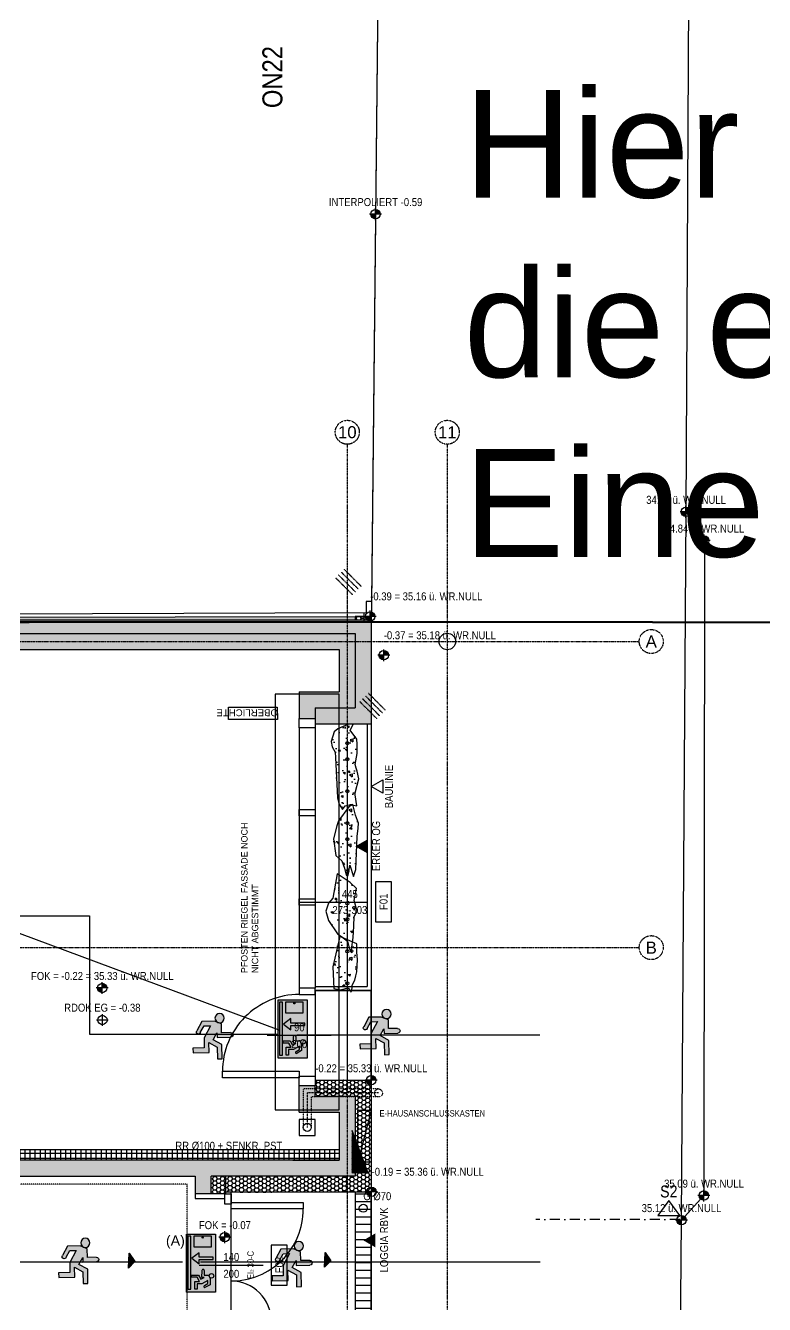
# Model space of a CAD drawing. Header units: millimetres. Extents: x -5498 to 144064, y 340 to 109563.
# Drawn here: x 57595 to 66832, y 48069 to 64046 of the extents above; entities that cross this region are included whole.
import ezdxf
from ezdxf.enums import TextEntityAlignment as Align

# ---------------------------------------------------------------- set-up
doc = ezdxf.new("R2010")
doc.units = ezdxf.units.MM
for name, pattern in [('ACAD_ISO08W100', [36, 24, -3, 6, -3]), ('DASHDOT', [1, 0.5, -0.25, 0, -0.25]), ('HIDDEN', [0.375, 0.25, -0.125]), ('HIDDEN2', [0.1875, 0.125, -0.0625]), ('STRICHPUNKT', [1, 0.5, -0.25, 0, -0.25]), ('STRICHPUNKTX2', [2, 1, -0.5, 0, -0.5])]:
    doc.linetypes.add(name, pattern=pattern)
for name, color, linetype in [('00-TXT---------M0', 8, 'Continuous'), ('00-WOL-G00-LEG-M0', 22, 'Continuous'), ('00_HLP-G00-LEG-M0', 6, 'Continuous'), ('01-ANS-G00-LEG-M0', 251, 'Continuous'), ('01-BFL-G00-LEG-M0', 251, 'Continuous'), ('01-SCH-G00-LEG-M0', 251, 'STRICHPUNKTX2'), ('01-SYM-G00-Leg-M0', 251, 'Continuous'), ('01-TXT---------M0', 251, 'Continuous'), ('02-ABB-G00-LEG-M0', 251, 'Continuous'), ('02-ANS-G00-LEG-M0', 251, 'Continuous'), ('02-AXO-G00-LEG-M0', 251, 'STRICHPUNKT'), ('02-DIM-G00-LEG-BEHÖRDE', 251, 'Continuous'), ('02-FIL-G00-LEG-GK', 251, 'Continuous'), ('02-FIL-G00-LEG-GRÜN', 251, 'Continuous'), ('02-FIL-G00-LEG-LILA', 251, 'Continuous'), ('02-FIL-G00-Leg-STB', 251, 'Continuous'), ('02-TWA-G00-LEG-M0', 251, 'Continuous'), ('02-TWB-G00-LEG-M0', 251, 'Continuous'), ('02-WDA-G00-LEG-M0', 251, 'Continuous'), ('02-ZWA-G00-LEG-M0', 251, 'Continuous'), ('03-ANS-G00-LEG-M0', 251, 'Continuous'), ('03-SYM-G00-LEG-M0', 251, 'Continuous'), ('04-STO-G00-LEG-M0', 251, 'Continuous'), ('04-SYM-G00-LEG-EP', 251, 'Continuous'), ('04-TXT---------EP', 251, 'Continuous'), ('04-TXT-G00-Leg-M0', 251, 'Continuous'), ('04-TXT-G00-LEG-POS', 8, 'Continuous'), ('05-STO-G00-LEG-M0', 251, 'Continuous'), ('05-SYM---------M0', 251, 'Continuous'), ('05-SYM-G00-LEG-M0', 251, 'Continuous'), ('05-TXT---------PP', 8, 'Continuous'), ('05-TXT--------M0', 251, 'Continuous'), ('05-TXT-G00-LEG-M0', 251, 'Continuous'), ('07-RWK-G00-LEG-M0', 150, 'HIDDEN'), ('07-SAN-G00-LEG-M0', 251, 'Continuous'), ('07-SYM-G00-LEG-M0', 251, 'STRICHPUNKT'), ('07-TXT---------M0', 251, 'Continuous'), ('09-SYM-G00-LEG-GEHSTEIG', 8, 'Continuous'), ('09-TXT-G00-LEG-M0', 251, 'Continuous'), ('09-VER-G00-LEG-GRUNDSTÜCKSGRENZE', 251, 'Continuous'), ('09-WEG_G00-LEG-M0', 251, 'Continuous')]:
    doc.layers.add(name, color=color, linetype=linetype)
doc.layers.add('E_ERDUNG', color=150, linetype='ACAD_ISO08W100', true_color=0x0f87ff)
doc.layers.add('E_Steckdose+Schalter', color=150, linetype='Continuous', true_color=0x0b6cf4)
doc.styles.add('ARIAL', font='arial.ttf', dxfattribs={"width": 0.85})
doc.styles.get("Standard").update_dxf_attribs({"font": 'arial.ttf'})
doc.linetypes.add('ZICKZACK', pattern='A,0.00254,-5.08,[131,ltypeshp.shx,S=5.08,R=0,X=-5.08,Y=0],-10.16,[131,ltypeshp.shx,S=5.08,R=180,X=5.08,Y=0],-5.08', length=20.32254)
pattern_1 = [(359.70755, (-20078.772, 18756.93), (47.764726, 27.252854), [31.75, -63.5]), (119.70755, (-20078.772, 18756.93), (-47.484027, 27.739039), [31.75, -63.5]), (59.70755, (-20078.772, 18756.93), (0.280699, 54.9918935), [-63.5, 31.75])]
pattern_2 = [(315.50173, (29237.95, 101285.12), (269.7258, 49.9991), [28.575, -314.325]), (10.50173, (29237.95, 101285.12), (-25.1442, -290.3332), [22.86, -251.46]), (265.05073, (29260.43, 101289.3), (244.5825, -240.3326), [24.285, -267.135]), (319.3175, (29245.26, 101209.27), (398.6991, 101.7579), [42.8625, -471.4875]), (268.8661, (29278.5, 101217.75), (390.049, -335.2866), [36.4275, -400.7025]), (14.3177, (29245.26, 101209.27), (390.0495, -335.286), [34.29, -377.19]), (344.50173, (29281.36, 101231.89), (211.6675, 174.4959), [28.575, -314.325]), (39.50173, (29281.36, 101231.9), (118.7647, -266.1212), [22.86, -251.46]), (294.05033, (29299, 101246.43), (330.4316, -91.626), [24.285, -267.135]), (328.00173, (29237.95, 101285.12), (16.77173, -125.8041), [0, -248.412, 0, -255.27, 0, -252.4125]), (358.00173, (29237.95, 101285.12), (114.1751, -139.96903), [0, -145.542, 0, -242.697, 0, -96.2025]), (38.00173, (29153.38, 101276.98), (201.62508, 28.05331), [0, -95.25, 0, -297.18, 0, -394.335]), (48.00173, (29115.46, 101273.32), (224.82687, -16.66104), [0, -123.825, 0, -197.358, 0, -280.035])]

# ---------------------------------------------------------------- blocks, each defined once
blk = doc.blocks.new('654564564566')
at = {"layer": 'E_Steckdose+Schalter'}
blk.add_lwpolyline([(-62.77, 3878), (-62.76, 3871.9), (-64.27, 3871.9), (-64.28, 3877.99), (-62.77, 3878)], dxfattribs=at)
blk.add_text('OBERLICHTE', height=0.86, rotation=270.0618, dxfattribs=at).set_placement((-64.02, 3878.07))
blk = doc.blocks.new('03-rar')
blk.add_circle((0, 0), 0.05)
at = {"layer": '01-TXT---------M0', "color": 8, "style": 'ARIAL', "width": 0.85}
blk.add_attdef('RR', text='', height=0.1, dxfattribs=at).set_placement((0, 0.1), align=Align.CENTER)
blk = doc.blocks.new('05-TXT')
at = {"layer": '05-TXT--------M0'}
blk.add_line((-0.4, 0), (0.4, 0), dxfattribs=at)
at = {"layer": '05-TXT--------M0', "color": 8, "style": 'ARIAL', "width": 0.85}
blk.add_attdef('BREITE', text='', height=0.1, dxfattribs=at).set_placement((0, 0.05), align=Align.CENTER)
blk.add_attdef('HÖHE', text='', height=0.1, rotation=360, dxfattribs=at).set_placement((0, -0.06), align=Align.TOP_CENTER)
blk = doc.blocks.new('04-TXT')
blk.add_line((0, 0), (0.853, 0))
at = {"layer": '04-TXT---------EP', "color": 8, "style": 'ARIAL', "width": 0.85}
blk.add_attdef('WIDTH', text='', height=0.1, dxfattribs=at).set_placement((0.632, 0.05), align=Align.CENTER)
blk.add_attdef('HEIGHT', text='', height=0.1, dxfattribs=at).set_placement((0.632, -0.05), align=Align.TOP_CENTER)
blk = doc.blocks.new('schnittführung')
at = {"color": 4, "linetype": 'DASHDOT', "ltscale": 0.25}
blk.add_line((0.237, -0.138), (0.237, 1.662), dxfattribs=at)
blk.add_line((0.237, -0.138), (0.237, 1.662), dxfattribs=at)
blk.add_line((0.237, -0.138), (0.237, 1.662), dxfattribs=at)
at = {"color": 4}
blk.add_lwpolyline([(0.187, 0.138), (0.187, -0.138), (0, 0)], close=True, dxfattribs=at)
at = {"layer": '07-TXT---------M0', "color": 9, "style": 'ARIAL', "text_generation_flag": 6, "width": 0.85}
blk.add_attdef('SCHNITT', text='', height=0.15, rotation=270, dxfattribs=at).set_placement((-0.037, 0), align=Align.CENTER)
blk = doc.blocks.new('01-HK3')
blk.add_lwpolyline([(0, 0), (0.0423, 0.0732), (-0.0423, 0.0732)], close=True)
at = {"color": 0, "style": 'ARIAL', "width": 0.85}
blk.add_attdef('HEIGHT', text='', height=0.05, dxfattribs=at).set_placement((0, 0.35), align=Align.TOP_CENTER)
blk = doc.blocks.new('01-HK1')
for p, q in [((-0.001, -0.074), (-0.001, 0.074)), ((0.074, 0), (-0.075, 0))]:
    blk.add_line(p, q)
blk.add_circle((-0.001, 0), 0.0586)
for points in [[(-0.001, 0.059), (0.041, 0.041), (-0.001, 0)], [(-0.001, 0), (0.058, 0), (0.041, 0.041)], [(-0.059, 0), (-0.042, -0.041), (-0.001, 0)], [(-0.042, -0.041), (-0.001, -0.059), (-0.001, 0)]]:
    blk.add_solid(points)
at = {"layer": '01-TXT---------M0', "color": 8, "style": 'ARIAL', "width": 0.85}
blk.add_attdef('HEIGHT', text='', height=0.1, dxfattribs=at).set_placement((0, 0.2), align=Align.TOP_CENTER)
blk = doc.blocks.new('01-hk4')
blk.add_lwpolyline([(0, 0, 0, 0.270625, 0), (0, 0.234375, 0.270625, 0.270625, 0)], format="xyseb")
at = {"layer": '00-TXT---------M0', "color": 8, "style": 'ARIAL', "width": 0.85}
blk.add_attdef('HEIGHT', text='', height=0.1, dxfattribs=at).set_placement((0, 0.35), align=Align.CENTER)
blk = doc.blocks.new('türachse&qualität')
at = {"layer": '05-SYM---------M0'}
blk.add_line((-0.4, 0), (-0.4, 0), dxfattribs=at)
at = {"layer": '05-TXT---------PP'}
blk.add_lwpolyline([(-0.5, -0.25), (-0.5, 0.25), (-0.7, 0.25), (-0.7, -0.25)], close=True, dxfattribs=at)
at = {"layer": '05-TXT---------PP', "color": 8, "style": 'ARIAL', "text_generation_flag": 6, "width": 0.85}
blk.add_attdef('POS.NR.', text='', height=0.1, rotation=270, dxfattribs=at).set_placement((-0.653, -0.011), align=Align.TOP_CENTER)
blk = doc.blocks.new('01-HK2')
for p, q in [((0.098, 0), (-0.098, 0)), ((0, -0.098), (0, 0.098))]:
    blk.add_line(p, q)
blk.add_circle((0, 0), 0.0773)
at = {"layer": '01-TXT---------M0', "color": 8, "style": 'ARIAL', "width": 0.85}
blk.add_attdef('HEIGHT', text='', height=0.1, rotation=360, dxfattribs=at).set_placement((0, 0.132), align=Align.BOTTOM_CENTER)
blk = doc.blocks.new('9809550')
at = {"color": 18, "lineweight": 30, "true_color": 0x000000}
for points in [[(423921.7, 99168.8), (423956.8, 99168.8), (423956.8, 99202.9), (423984.5, 99214.5), (424033.7, 99214.5), (424053.8, 99178.3)], [(424040.2, 99170.9), (424025.2, 99196.7), (423999.7, 99196.8), (424026.2, 99150.3), (424026.2, 99110.9), (424070.2, 99110.9), (424070.2, 99092.3), (424007.5, 99092.3), (424007.5, 99131.7), (423975, 99113.1), (423975, 99067), (423956.5, 99067), (423956.5, 99122.4), (423990.5, 99141.9), (423975.1, 99168.8), (423975.1, 99150.2), (423921.7, 99150.3)]]:
    blk.add_lwpolyline(points, dxfattribs=at)
blk.add_circle((423963.6, 99225.9), 18.1, dxfattribs=at)
for centre, radius, start, end in [((424047.8, 99173.1), 7.96, 195.7299, 41.4005), ((423921.7, 99159.5), 9.27, 89.9849, 270.0151)]:
    blk.add_arc(centre, radius, start, end, dxfattribs=at)
blk = doc.blocks.new('750298750')
h = blk.add_hatch(color=3)
h.paths.add_polyline_path([(426943.6, 99576.9), (426968.1, 99576.8), (426982.5, 99552, 1.25347), (426995.6, 99559.2), (426976.3, 99594), (426929, 99594), (426902.3, 99582.8), (426902.3, 99550), (426868.6, 99550, 1), (426868.6, 99532.2), (426919.9, 99532.1), (426919.9, 99550), (426934.8, 99524.1), (426902.1, 99505.4), (426902.1, 99452.1), (426919.8, 99452.1), (426919.8, 99496.4), (426951.1, 99514.3), (426951.1, 99476.4), (427011.4, 99476.4), (427011.4, 99494.3), (426969.1, 99494.3), (426969.1, 99532.2)])
h.paths.add_polyline_path([(426891.5, 99604.9, 1), (426926.3, 99604.9, 1)])
at = {"xscale": 0.9619413167778113, "yscale": 0.9619413167778113, "zscale": 0.9619413167778113}
blk.add_blockref('9809550', (19080.8, 4155.4), dxfattribs=at)
blk = doc.blocks.new('RIVO-SIBEL-ARR-down')
h = blk.add_hatch(color=100)
h.paths.add_polyline_path([(3686.69, 1956.46), (3686.69, 1947.63), (3704.36, 1947.63), (3704.36, 1956.46)])
h.paths.add_polyline_path([(3693.72, 1955.75), (3694.43, 1955.76), (3694.43, 1951.52), (3695.72, 1951.52), (3694.04, 1949.27), (3692.34, 1951.53), (3693.72, 1951.53)], flags=16)
h.paths.add_polyline_path([(3690.59, 1955.25), (3690.59, 1949.9), (3687.35, 1949.9), (3687.35, 1955.25)], flags=16)
h.paths.add_polyline_path([(3687.91, 1952.58, -1), (3687.53, 1952.58, -1)], flags=0)
h.paths.add_polyline_path([(3697.79, 1953.06), (3699.13, 1953.06), (3699.13, 1954.36), (3699.65, 1954.59, -0.535619), (3698.7, 1955.23, -1), (3700.07, 1955.23, -0.302406), (3699.65, 1954.59), (3700.18, 1954.8), (3702.06, 1954.8), (3702.82, 1953.42, -1.25347), (3702.3, 1953.14), (3701.73, 1954.12), (3700.76, 1954.12), (3701.77, 1952.35), (3701.77, 1950.85), (3703.45, 1950.85), (3703.45, 1950.14), (3701.06, 1950.14), (3701.06, 1951.64), (3699.82, 1950.93), (3699.82, 1949.18), (3699.12, 1949.18), (3699.12, 1951.29), (3700.41, 1952.03), (3699.82, 1953.05), (3699.82, 1952.35), (3697.79, 1952.35, -1)], flags=16)
h.paths.add_polyline_path([(3703.45, 1948.98), (3703.45, 1948.07), (3687.35, 1948.07), (3687.35, 1948.98)], flags=16)
blk.add_hatch(color=256).paths.add_polyline_path([(3693.72, 1951.53), (3692.34, 1951.53), (3694.04, 1949.27), (3695.72, 1951.52), (3694.43, 1951.52), (3694.43, 1955.76), (3693.72, 1955.75)])
h = blk.add_hatch(color=256)
h.paths.add_polyline_path([(3700.76, 1954.12), (3701.73, 1954.12), (3702.3, 1953.14, 1.25347), (3702.82, 1953.42), (3702.06, 1954.8), (3700.18, 1954.8), (3699.13, 1954.36), (3699.13, 1953.06), (3697.79, 1953.06, 1), (3697.79, 1952.35), (3699.82, 1952.35), (3699.82, 1953.05), (3700.41, 1952.03), (3699.12, 1951.29), (3699.12, 1949.18), (3699.82, 1949.18), (3699.82, 1950.93), (3701.06, 1951.64), (3701.06, 1950.14), (3703.45, 1950.14), (3703.45, 1950.85), (3701.77, 1950.85), (3701.77, 1952.35)])
h.paths.add_polyline_path([(3698.7, 1955.23, 1), (3700.07, 1955.23, 1)])
h = blk.add_hatch(color=7)
h.paths.add_polyline_path([(3690.59, 1955.25), (3687.35, 1955.25), (3687.35, 1949.9), (3690.59, 1949.9)])
h.paths.add_polyline_path([(3687.91, 1952.58, -1), (3687.53, 1952.58, -1)], flags=16)
h.paths.add_polyline_path([(3703.45, 1948.07), (3703.45, 1948.98), (3687.35, 1948.98), (3687.35, 1948.07)])
blk.add_lwpolyline([(3686.69, 1956.46), (3704.36, 1956.46), (3704.36, 1947.63), (3686.69, 1947.63)], close=True)
at = {"color": 18, "lineweight": 30, "true_color": 0x000000}
blk.add_lwpolyline([(3693.72, 1955.75), (3693.72, 1951.53), (3692.34, 1951.53), (3694.04, 1949.27), (3695.72, 1951.52), (3694.43, 1951.52), (3694.43, 1955.76), (3693.72, 1955.75)], dxfattribs=at)
for points in [[(3690.59, 1955.25), (3687.35, 1955.25), (3687.35, 1949.9), (3690.59, 1949.9)], [(3703.45, 1948.98), (3687.35, 1948.98), (3687.35, 1948.07), (3703.45, 1948.07)]]:
    blk.add_lwpolyline(points, close=True, dxfattribs=at)
blk.add_circle((3687.72, 1952.58), 0.19, dxfattribs=at)
at = {"xscale": 0.0381026673526157, "yscale": 0.0381026673526157, "zscale": 0.0381026673526157}
blk.add_blockref('9809550', (-12454.76, -1825.54), dxfattribs=at)
blk = doc.blocks.new('4444444')
at = {"lineweight": 30}
h = blk.add_hatch(color=100, dxfattribs=at)
h.dxf.hatch_style = 1
h.paths.add_polyline_path([(431811, 98429), (431736, 98430), (431807, 98326)])
h.paths.add_polyline_path([(431814, 98512), (431736, 98430), (431811, 98429)])
at = {"color": 102, "lineweight": 30, "true_color": 0x21de37}
blk.add_lwpolyline([(431736, 98430), (431807, 98326), (431736, 98430), (431814, 98512), (431807, 98326)], dxfattribs=at)

msp = doc.modelspace()

# ---------------------------------------------------------------- hatches: boundary and pattern name
h = msp.add_hatch()
h.set_pattern_fill('ANSI31', color=5, scale=2.37545, angle=-270.1313, style=0)
h.set_pattern_definition([(134.8687, (61506.2206, 50574.132), (-5.34524, -5.320806), [])])
h.paths.add_polyline_path([(61878, 49709), (61675, 49709), (61676, 50243)])
at = {"layer": '01-ANS-G00-LEG-M0'}
h = msp.add_hatch(dxfattribs=at)
h.set_pattern_fill('ANSI31', color=256, scale=30, angle=422.0465, style=0)
h.set_pattern_definition([(360, (91754.27, -3508.61), (6e-09, 95.25), [])])
h.paths.add_polyline_path([(61917, 49471), (61717, 49471), (61717, 33711), (61917, 33711)])
at = {"layer": '02-FIL-G00-LEG-GK', "ltscale": 0.2}
h = msp.add_hatch(dxfattribs=at)
h.set_pattern_fill('NET', color=256, scale=20, angle=197.0465, style=0)
h.set_pattern_definition([(90, (-23245.73, -3508.606), (-63.5, 4e-09), []), (180, (-23245.73, -3508.606), (-4e-09, -63.5), [])])
h.paths.add_polyline_path([(49817, 51586), (49817, 51456), (57317, 51456), (57317, 49871), (61517, 49871), (61517, 50001), (57447, 50001), (57447, 51586)])
at = {"layer": '02-FIL-G00-LEG-GRÜN'}
h = msp.add_hatch(dxfattribs=at)
h.set_pattern_fill('AR-CONC', color=256, scale=1.5, angle=101.8373, style=0)
h.set_pattern_definition(pattern_2)
h.paths.add_polyline_path([(61632, 55317), (61497, 55258), (61455, 55221), (61416, 55101), (61426, 55037), (61464, 54968), (61470, 54901), (61494, 54398), (61516, 54319), (61558, 54254), (61590, 54297), (61658, 54314), (61735, 54299), (61716, 54436), (61716, 54460), (61762, 54636), (61740, 54731), (61728, 54768), (61714, 54813), (61740, 54953), (61742, 55067), (61736, 55130), (61654, 55245), (61690, 55313)])
h = msp.add_hatch(dxfattribs=at)
h.set_pattern_fill('AR-CONC', color=256, scale=1.5, angle=101.8373, style=0)
h.set_pattern_definition(pattern_2)
h.paths.add_polyline_path([(61637, 54287), (61506, 54112), (61487, 54046), (61446, 53887), (61473, 53677), (61550, 53610), (61581, 53518), (61603, 53431), (61628, 53427), (61648, 53556), (61693, 53415), (61724, 53503), (61740, 53915), (61752, 54019), (61756, 54083), (61718, 54182), (61688, 54315)])
h = msp.add_hatch(dxfattribs=at)
h.set_pattern_fill('AR-CONC', color=256, scale=1.5, angle=101.8373, style=0)
h.set_pattern_definition(pattern_2)
h.paths.add_polyline_path([(61733, 53266), (61652, 53340), (61492, 53450), (61436, 53145), (61382, 53080), (61349, 52981), (61382, 52864), (61493, 52698), (61546, 52667), (61619, 52607), (61643, 52507), (61668, 52503), (61692, 52654), (61700, 52796), (61702, 52916), (61739, 52980), (61701, 53114)])
h = msp.add_hatch(dxfattribs=at)
h.set_pattern_fill('AR-CONC', color=256, scale=1.5, angle=101.8373, style=0)
h.set_pattern_definition([(315.50173, (29285.42, 101615.43), (269.7258, 49.9991), [28.575, -314.325]), (10.50173, (29285.42, 101615.43), (-25.1442, -290.3332), [22.86, -251.46]), (265.05073, (29307.9, 101619.6), (244.5825, -240.3326), [24.285, -267.135]), (319.3175, (29292.73, 101539.58), (398.6991, 101.7579), [42.8625, -471.4875]), (268.8661, (29325.95, 101548.06), (390.049, -335.2866), [36.4275, -400.7025]), (14.3177, (29292.73, 101539.58), (390.0495, -335.286), [34.29, -377.19]), (344.50173, (29328.83, 101562.2), (211.6675, 174.4959), [28.575, -314.325]), (39.50173, (29328.83, 101562.2), (118.7647, -266.1212), [22.86, -251.46]), (294.05033, (29346.47, 101576.73), (330.4316, -91.626), [24.285, -267.135]), (328.00173, (29285.42, 101615.43), (16.77173, -125.8041), [0, -248.412, 0, -255.27, 0, -252.4125]), (358.00173, (29285.42, 101615.43), (114.1751, -139.96903), [0, -145.542, 0, -242.697, 0, -96.2025]), (38.00173, (29200.85, 101607.28), (201.62508, 28.05331), [0, -95.25, 0, -297.18, 0, -394.335]), (48.00173, (29162.93, 101603.63), (224.82687, -16.66104), [0, -123.825, 0, -197.358, 0, -280.035])])
h.paths.add_polyline_path([(61736, 52575), (61522, 52666), (61435, 52288), (61447, 52017), (61534, 51999), (61630, 52026), (61666, 51971), (61679, 52026), (61677, 52057), (61713, 52120), (61725, 52175), (61735, 52222), (61745, 52378), (61736, 52469)])
at = {"layer": '02-FIL-G00-LEG-LILA'}
h = msp.add_hatch(dxfattribs=at)
h.set_pattern_fill('HONEY', color=256, scale=10, angle=107.0465, style=0)
h.set_pattern_definition(pattern_1)
h.paths.add_polyline_path([(49617, 56621), (49617, 56642), (61717, 56665), (61717, 56621)])
h = msp.add_hatch(dxfattribs=at)
h.set_pattern_fill('HONEY', color=256, scale=10, angle=107.0465, style=0)
h.set_pattern_definition([(360, (91754.27, -3508.606), (47.625, 27.4963), [31.75, -63.5]), (120, (91754.27, -3508.606), (-47.624994, 27.49631), [31.75, -63.5]), (60, (91754.27, -3508.606), (6e-06, 54.99261), [-63.5, 31.75])])
h.paths.add_polyline_path([(61917, 56621), (61717, 56621), (54650, 56621), (54650, 56451), (61717, 56451), (61717, 55521), (61717, 55521), (61717, 55321), (61917, 55321)])
h.paths.add_polyline_path([(61717, 55521), (61217, 55521), (61217, 55381), (61217, 55381), (61217, 55321), (61717, 55321)], flags=16)
h = msp.add_hatch(dxfattribs=at)
h.set_pattern_fill('HONEY', color=256, scale=10, angle=107.0465, style=0)
h.set_pattern_definition(pattern_1)
h.paths.add_polyline_path([(61917, 56621), (61917, 56665), (61717, 56665), (61717, 56621)])
h = msp.add_hatch(dxfattribs=at)
h.set_pattern_fill('HONEY', color=256, scale=10, angle=107.0465, style=0)
h.set_pattern_definition(pattern_1)
h.paths.add_polyline_path([(61917, 50871), (61217, 50871), (61217, 50811), (61217, 50811), (61217, 50671), (61717, 50671), (61717, 49671), (60097, 49671), (60097, 49471), (61917, 49471)])
h = msp.add_hatch(dxfattribs=at)
h.set_pattern_fill('HONEY', color=256, scale=10, angle=107.0465, style=0)
h.set_pattern_definition(pattern_1)
h.paths.add_polyline_path([(59917, 49671), (59917, 49451), (60087, 49451), (60097, 49451), (60097, 49671)])
at = {"layer": '02-FIL-G00-Leg-STB'}
h = msp.add_hatch(dxfattribs=at)
h.set_pattern_fill('ANSI33', color=256, scale=20, angle=107.0465, style=0)
h.set_pattern_definition([(44.70755, (-20078.77, 18761.93), (-89.34302, 90.25976), []), (44.70755, (-19988.97, 18761.47), (-89.34302, 90.25976), [63.5, -31.75])])
h.paths.add_polyline_path([(61717, 56456), (49617, 56456), (49617, 55516), (49817, 55516), (49817, 56256), (56957, 56256), (56957, 53756), (57157, 53756), (57157, 56256), (61517, 56256), (61517, 55726), (61017, 55726), (61017, 55386), (61217, 55386), (61217, 55526), (61717, 55526)])
h = msp.add_hatch(dxfattribs=at)
h.set_pattern_fill('ANSI33', color=256, scale=20, angle=107.0465, style=0)
h.set_pattern_definition([(44.70755, (-20078.77, 18756.93), (-89.34302, 90.25976), []), (44.70755, (-19988.97, 18756.47), (-89.34302, 90.25976), [63.5, -31.75])])
h.paths.add_polyline_path([(57317, 51456), (49817, 51456), (49817, 51936), (49617, 51936), (49617, 46961), (49257, 46961), (49257, 46761), (49817, 46761), (49817, 47031), (54617, 47031), (54617, 47516), (56817, 47516), (56817, 47031), (59717, 47031), (59717, 46831), (59917, 46831), (59917, 47671), (59717, 47671), (59717, 47231), (57017, 47231), (57017, 47716), (54417, 47716), (54417, 47231), (49817, 47231), (49817, 51256), (57117, 51256), (57117, 49671), (59717, 49671), (59717, 49451), (59917, 49451), (59917, 49671), (61717, 49671), (61717, 50671), (61217, 50671), (61217, 50811), (61017, 50811), (61017, 50471), (61517, 50471), (61517, 49871), (57317, 49871)])

# ---------------------------------------------------------------- linework, layer by layer
at = {"color": 5}
msp.add_line((61878, 49709), (61676, 50243), dxfattribs=at)
at = {"color": 1, "lineweight": 90}
msp.add_lwpolyline([(7284, 56602), (123574, 56584)], dxfattribs=at)
at = {"color": 4, "lineweight": 30}
msp.add_lwpolyline([(52194, 54687), (60763, 51500)], dxfattribs=at)
at = {"color": 102, "lineweight": 30, "true_color": 0x21de37}
for points in [[(54688, 52924), (58393, 52924), (58393, 51446), (60740, 51446)], [(60990, 51436), (62571, 51435)], [(62571, 51435), (64022, 51435)], [(52362, 48601), (59555, 48600)], [(59784, 48601), (61398, 48600)], [(61398, 48600), (64028, 48600)]]:
    msp.add_lwpolyline(points, dxfattribs=at)
at = {"color": 1}
msp.add_circle((62867, 56351), 103, dxfattribs=at)
at = {"layer": '00-WOL-G00-LEG-M0', "linetype": 'ZICKZACK', "ltscale": 0.005}
msp.add_lwpolyline([(61517, 55691), (60717, 55691), (60717, 50501), (61517, 50501)], close=True, dxfattribs=at)
at = {"layer": '00_HLP-G00-LEG-M0'}
for points in [[(61632, 55317), (61497, 55258), (61455, 55221), (61416, 55101), (61426, 55037), (61464, 54968), (61470, 54901), (61494, 54398), (61516, 54319), (61558, 54254), (61590, 54297), (61658, 54314), (61735, 54299), (61716, 54436), (61716, 54460), (61762, 54636), (61740, 54731), (61728, 54768), (61714, 54813), (61740, 54953), (61742, 55067), (61736, 55130), (61654, 55245), (61690, 55313)], [(61637, 54287), (61506, 54112), (61487, 54046), (61446, 53887), (61473, 53677), (61550, 53610), (61581, 53518), (61603, 53431), (61628, 53427), (61648, 53556), (61693, 53415), (61724, 53503), (61740, 53915), (61752, 54019), (61756, 54083), (61718, 54182), (61688, 54315)], [(61733, 53266), (61652, 53340), (61492, 53450), (61436, 53145), (61382, 53080), (61349, 52981), (61382, 52864), (61493, 52698), (61546, 52667), (61619, 52607), (61643, 52507), (61668, 52503), (61692, 52654), (61700, 52796), (61702, 52916), (61739, 52980), (61701, 53114)], [(61736, 52575), (61522, 52666), (61435, 52288), (61447, 52017), (61534, 51999), (61630, 52026), (61666, 51971), (61679, 52026), (61677, 52057), (61713, 52120), (61725, 52175), (61735, 52222), (61745, 52378), (61736, 52469)]]:
    msp.add_lwpolyline(points, close=True, dxfattribs=at)
msp.add_lwpolyline([(61617, 55081), (61617, 50789)], dxfattribs=at)
at = {"layer": '01-ANS-G00-LEG-M0'}
for points in [[(61217, 51991), (61217, 50871), (61917, 50871), (61917, 51991), (61217, 51991)], [(61917, 49471), (61717, 49471), (61717, 33711), (61917, 33711)]]:
    msp.add_lwpolyline(points, close=True, dxfattribs=at)
msp.add_lwpolyline([(60167, 47801), (60167, 49321)], dxfattribs=at)
at = {"layer": '01-BFL-G00-LEG-M0', "linetype": 'HIDDEN2', "ltscale": 3}
msp.add_lwpolyline([(62217, 89992), (62107, 74842), (61920, 56852), (61920, 56665)], dxfattribs=at)
at = {"layer": '02-ABB-G00-LEG-M0'}
for points in [[(65852, 57971), (66081, 57612), (66076, 49428), (65795, 49122)], [(49259, 56641), (49258, 56572), (61830, 56596), (61830, 56708)]]:
    msp.add_lwpolyline(points, dxfattribs=at)
at = {"layer": '02-ANS-G00-LEG-M0'}
for points in [[(61867, 55321), (61867, 52041)], [(61917, 55321), (61917, 51991)], [(61217, 52041), (61867, 52041)], [(61217, 51991), (61917, 51991)]]:
    msp.add_lwpolyline(points, dxfattribs=at)
at = {"layer": '02-AXO-G00-LEG-M0'}
for points in [[(61617, 58815), (61617, 23888)], [(62867, 58815), (62867, 23888)], [(61755, 57004), (61543, 57216)], [(61755, 57004), (61543, 57216)], [(61791, 57040), (61578, 57252)], [(61791, 57040), (61578, 57252)], [(61684, 56934), (61472, 57146)], [(61684, 56934), (61472, 57146)], [(61684, 56934), (61472, 57146)], [(61684, 56934), (61472, 57146)], [(61720, 56969), (61508, 57181)], [(61720, 56969), (61508, 57181)], [(61720, 56969), (61508, 57181)], [(61720, 56969), (61508, 57181)], [(31578, 56351), (65267, 56351)], [(62023, 55421), (61811, 55634)], [(62023, 55421), (61811, 55634)], [(62023, 55421), (61811, 55634)], [(62023, 55421), (61811, 55634)], [(62058, 55457), (61846, 55669)], [(62058, 55457), (61846, 55669)], [(62094, 55492), (61882, 55704)], [(62094, 55492), (61882, 55704)], [(61988, 55386), (61775, 55598)], [(61988, 55386), (61775, 55598)], [(31654, 52526), (65267, 52526)]]:
    msp.add_lwpolyline(points, dxfattribs=at)
for centre in [(61617, 58965), (62867, 58965), (65417, 56351), (65417, 52526)]:
    msp.add_circle(centre, 150, dxfattribs=at)
at = {"layer": '02-TWA-G00-LEG-M0'}
for p, q in [((61717, 56451), (61717, 55521)), ((61517, 56251), (61517, 55721)), ((61017, 55721), (61017, 55391)), ((61017, 55721), (61517, 55721)), ((61217, 55521), (61717, 55521)), ((61217, 55521), (61217, 55391)), ((61017, 50471), (61017, 50801)), ((61217, 50801), (61017, 50801)), ((61217, 50671), (61217, 50801)), ((61217, 50671), (61717, 50671)), ((61717, 50671), (61717, 49671)), ((61017, 50471), (61517, 50471)), ((61517, 50471), (61517, 49871)), ((61517, 49871), (57317, 49871)), ((59717, 49671), (59717, 49451))]:
    msp.add_line(p, q, dxfattribs=at)
for points in [[(49617, 56451), (61717, 56451)], [(57157, 56251), (61517, 56251)], [(60937, 49871), (61517, 49871)], [(57117, 49671), (59717, 49671)], [(61717, 49671), (59917, 49671)], [(59917, 49451), (59917, 49671)], [(59917, 49451), (59717, 49451)]]:
    msp.add_lwpolyline(points, dxfattribs=at)
at = {"layer": '02-TWB-G00-LEG-M0'}
msp.add_lwpolyline([(62107, 74842), (61920, 56852), (61852, 56851), (61853, 56708), (44740, 56645), (44760, 59459), (44776, 61622), (44780, 64929), (44787, 68781), (44764, 74639), (49159, 74721), (49154, 75021), (62107, 74842)], dxfattribs=at)
at = {"layer": '02-WDA-G00-LEG-M0'}
msp.add_line((60097, 49451), (60097, 49671), dxfattribs=at)
for points in [[(49417, 56621), (61917, 56621)], [(61917, 56621), (61917, 55321)], [(61217, 55321), (61917, 55321)], [(61917, 50871), (61917, 49471), (60097, 49471)], [(61217, 50871), (61917, 50871)]]:
    msp.add_lwpolyline(points, dxfattribs=at)
msp.add_lwpolyline([(61917, 56621), (61917, 56665), (61717, 56665), (61717, 56621)], close=True, dxfattribs=at)
at = {"layer": '02-ZWA-G00-LEG-M0'}
msp.add_line((60167, 49321), (60167, 49471), dxfattribs=at)
msp.add_lwpolyline([(61517, 50001), (57447, 50001), (57447, 51586), (49817, 51586)], dxfattribs=at)
at = {"layer": '03-ANS-G00-LEG-M0'}
msp.add_lwpolyline([(61217, 50381), (61017, 50381), (61017, 50181), (61217, 50181), (61217, 50381)], dxfattribs=at)
at = {"layer": '03-SYM-G00-LEG-M0', "linetype": 'HIDDEN2', "ltscale": 0.5}
msp.add_lwpolyline([(59617, 47331), (59617, 49571), (57017, 49571), (57017, 51156), (49917, 51156), (49917, 47331), (54317, 47331), (54317, 47331), (57117, 47331), (57117, 47331)], close=True, dxfattribs=at)
for points in [[(62007, 50761), (61067, 50761), (61067, 50281)], [(62007, 50661), (61167, 50661), (61167, 50281)]]:
    msp.add_lwpolyline(points, dxfattribs=at)
msp.add_circle((62007, 50711), 50, dxfattribs=at)
at = {"layer": '04-STO-G00-LEG-M0'}
for points in [[(61217, 55271), (61017, 55271), (61017, 55391), (61217, 55391), (61217, 55271)], [(61217, 54171), (61017, 54171), (61017, 54251), (61217, 54251), (61217, 54171)], [(61217, 53056), (61017, 53056), (61017, 53136), (61217, 53136), (61217, 53056)], [(61217, 52021), (61017, 52021), (61017, 51941), (61217, 51941), (61217, 52021)], [(61217, 50801), (61017, 50801), (61017, 50921), (61217, 50921), (61217, 50801)]]:
    msp.add_lwpolyline(points, dxfattribs=at)
at = {"layer": '04-SYM-G00-LEG-EP'}
for points in [[(61017, 55271), (61017, 52021)], [(61217, 55271), (61217, 52021)]]:
    msp.add_lwpolyline(points, dxfattribs=at)
at = {"layer": '05-STO-G00-LEG-M0'}
for points in [[(61017, 50901), (60057, 50901), (60057, 50981), (61017, 50981)], [(60087, 49391), (60087, 49451), (59717, 49451), (59717, 49391), (60087, 49391)], [(60167, 49451), (60167, 49321), (60087, 49321), (60087, 49451)], [(60167, 49341), (61067, 49341), (61067, 49261), (60167, 49261)]]:
    msp.add_lwpolyline(points, close=True, dxfattribs=at)
at = {"layer": '05-SYM-G00-LEG-M0'}
for centre, radius, start, end in [((61017, 50981), 960, 89.9971, 180), ((60167, 49261), 900, 269.9971, 0), ((60167, 47861), 500, 360, 90.0029)]:
    msp.add_arc(centre, radius, start, end, dxfattribs=at)
at = {"layer": '07-RWK-G00-LEG-M0'}
msp.add_lwpolyline([(62007, 50711), (61117, 50711), (61117, 50281)], dxfattribs=at)
at = {"layer": '07-SAN-G00-LEG-M0'}
msp.add_lwpolyline([(61917, 49846), (61747, 49846), (61747, 50496), (61917, 50496), (61917, 49846)], close=True, dxfattribs=at)
msp.add_lwpolyline([(61917, 50496), (61747, 49846)], dxfattribs=at)
at = {"layer": '09-SYM-G00-LEG-GEHSTEIG'}
msp.add_lwpolyline([(64354, 21068), (64343, 26209, 0.186744), (65269, 26645, 0.224279), (65650, 27794), (65698, 36987), (65737, 42228), (65737, 42228), (65737, 42228), (65795, 49122), (65852, 57971), (65852, 57971), (65852, 57971), (65926, 71593), (65966, 77708)], format="xyb", dxfattribs=at)
at = {"layer": '09-VER-G00-LEG-GRUNDSTÜCKSGRENZE'}
msp.add_lwpolyline([(61917, 26338), (50754, 26465), (34259, 26669), (34351, 56613), (7433, 56562), (7303, 56562), (7386, 72730), (7395, 74642), (22389, 74759), (44752, 74814), (44634, 56632), (44768, 56633), (61917, 56665)], close=True, dxfattribs=at)
at = {"layer": '09-WEG_G00-LEG-M0'}
for centre in [(61617, 55081), (61617, 54881), (61617, 54481), (61617, 54081), (61617, 53881), (61617, 53481), (61617, 53081), (61617, 52881), (61617, 52481), (61617, 52081)]:
    msp.add_circle(centre, 20, dxfattribs=at)

# ---------------------------------------------------------------- block references
at = {"xscale": 41.17778261400085, "yscale": 41.17778261400085, "zscale": 41.17778261400085, "rotation": 269.9910616339647}
for p in [(-19424, 203695), (-20569, 200770)]:
    msp.add_blockref('RIVO-SIBEL-ARR-down', p, dxfattribs=at)
at = {"color": 102, "lineweight": 30, "true_color": 0x21de37, "xscale": -3.32448401177543, "yscale": 3.32448401177543, "zscale": 3.32448401177543, "rotation": 1.16993279672824}
for p in [(1485738, -250442), (1487825, -250391), (1484059, -253250), (1486727, -253289)]:
    msp.add_blockref('750298750', p, dxfattribs=at)
at = {"color": 102, "lineweight": 30, "true_color": 0x21de37, "rotation": 179.9910616337981}
for p in [(490712, 146967), (493162, 146977)]:
    msp.add_blockref('4444444', p, dxfattribs=at)
at = {"layer": '00_HLP-G00-LEG-M0', "xscale": 999.9999999999995, "yscale": 999.9999999999995, "zscale": 999.9999999999995, "rotation": 4.12714685051e-05}
msp.add_blockref('01-HK1', (61971, 61691), dxfattribs=at).add_auto_attribs({'HEIGHT': 'INTERPOLIERT -0.59'})
at = {"layer": '01-SCH-G00-LEG-M0'}
ref = msp.add_blockref('schnittführung', (65636, 49368), dxfattribs=dict(at, xscale=-999.9999999999995, yscale=999.9999999999995, zscale=999.9999999999995, rotation=89.99999998787754))
ref.add_attrib('SCHNITT', 'S2', dxfattribs={"layer": '07-TXT---------M0', "color": 9, "extrusion": (0, 0, -1), "height": 150, "rotation": 180, "style": 'ARIAL', "text_generation_flag": 4, "width": 0.85}).set_placement((-65636, 49405), align=Align.CENTER)
at = {"layer": '01-SYM-G00-Leg-M0', "xscale": 999.9999999999995, "yscale": 999.9999999999995, "zscale": 999.9999999999995}
for p, rotation, values in [((65852, 57971), 4.12714685051e-05, {'HEIGHT': '34.90 ü. WR.NULL'}), ((66081, 57612), 4.12714685051e-05, {'HEIGHT': '34.84 ü. WR.NULL'}), ((58554, 52022), 359.9999999845492, {'HEIGHT': 'FOK = -0.22 = 35.33 ü. WR.NULL'}), ((61917, 50869), 4.12714685051e-05, {'HEIGHT': '-0.22 = 35.33 ü. WR.NULL'}), ((66076, 49428), 4.12714685051e-05, {'HEIGHT': '35.09 ü. WR.NULL'}), ((65795, 49122), 4.12714685051e-05, {'HEIGHT': '35.12 ü. WR.NULL'}), ((60087, 48909), 4.12721824252e-05, {'HEIGHT': 'FOK = -0.07'})]:
    msp.add_blockref('01-HK1', p, dxfattribs=dict(at, rotation=rotation)).add_auto_attribs(values)
at = {"layer": '01-SYM-G00-Leg-M0'}
ref = msp.add_blockref('01-HK1', (61903, 56665), dxfattribs=dict(at, xscale=999.9999999999995, yscale=999.9999999999995, zscale=999.9999999999995, rotation=4.12714685051e-05))
ref.add_attrib('HEIGHT', '-0.39 = 35.16 ü. WR.NULL', (61903, 56865), dxfattribs={"layer": '01-TXT---------M0', "color": 8, "height": 100, "rotation": 0, "style": 'ARIAL', "width": 0.85})
ref = msp.add_blockref('01-HK1', (62073, 56179), dxfattribs=dict(at, xscale=999.9999999999995, yscale=999.9999999999995, zscale=999.9999999999995, rotation=4.12714685051e-05))
ref.add_attrib('HEIGHT', '-0.37 = 35.18 ü. WR.NULL', (62073, 56379), dxfattribs={"layer": '01-TXT---------M0', "color": 8, "height": 100, "rotation": 0, "style": 'ARIAL', "width": 0.85})
ref = msp.add_blockref('01-hk4', (61717, 53791), dxfattribs=dict(at, xscale=-640.0000004352165, yscale=640.0000004059355, zscale=640.0000004327273, rotation=269.9999921163156))
ref.add_attrib('HEIGHT', 'ERKER OG', dxfattribs={"layer": '00-TXT---------M0', "color": 8, "extrusion": (0, 0, -1), "height": 100, "rotation": 90, "style": 'ARIAL', "text_generation_flag": 4, "width": 0.85}).set_placement((-61927, 53797), align=Align.TOP_CENTER)
ref = msp.add_blockref('01-HK2', (58555, 51622), dxfattribs=dict(at, xscale=757.575758062457, yscale=757.5757580613002, zscale=757.5757580681657, rotation=1.42391001e-08))
ref.add_attrib('HEIGHT', 'RDOK EG = -0.38', dxfattribs={"layer": '01-TXT---------M0', "color": 8, "height": 100, "rotation": 0, "style": 'ARIAL', "width": 0.85}).set_placement((58555, 51696), align=Align.BOTTOM_CENTER)
ref = msp.add_blockref('01-HK1', (61921, 49476), dxfattribs=dict(at, xscale=999.9999999999995, yscale=999.9999999999995, zscale=999.9999999999995, rotation=6.2365703e-09))
ref.add_attrib('HEIGHT', '-0.19 = 35.36 ü. WR.NULL', (61921, 49676), dxfattribs={"layer": '01-TXT---------M0', "color": 8, "height": 100, "rotation": 0, "style": 'ARIAL', "width": 0.85})
ref = msp.add_blockref('01-hk4', (61817, 48869), dxfattribs=dict(at, xscale=-640.0000004352165, yscale=640.0000004059355, zscale=640.0000004327273, rotation=269.9999921163156))
ref.add_attrib('HEIGHT', 'LOGGIA RBVK', dxfattribs={"layer": '00-TXT---------M0', "color": 8, "extrusion": (0, 0, -1), "height": 100, "rotation": 90, "style": 'ARIAL', "text_generation_flag": 4, "width": 0.85}).set_placement((-62027, 48875), align=Align.TOP_CENTER)
at = {"layer": '02-DIM-G00-LEG-BEHÖRDE'}
ref = msp.add_blockref('01-HK3', (61917, 54539), dxfattribs=dict(at, xscale=-2000.000000016161, yscale=2000.000000025193, zscale=1999.999999999999, rotation=269.9999999826975))
ref.add_attrib('HEIGHT', 'BAULINIE', dxfattribs={"layer": '0', "color": 0, "extrusion": (0, 0, -1), "height": 100, "rotation": 90, "style": 'ARIAL', "text_generation_flag": 4, "width": 0.85}).set_placement((-62217, 54539), align=Align.BOTTOM_CENTER)
at = {"layer": '03-SYM-G00-LEG-M0'}
ref = msp.add_blockref('03-rar', (61117, 50281), dxfattribs=dict(at, xscale=999.9999999999995, yscale=999.9999999999995, zscale=999.9999999999995, rotation=359.9999999966134))
ref.add_attrib('RR', 'RR %%c100 + SENKR. PST', dxfattribs={"layer": '01-TXT---------M0', "color": 8, "height": 100, "rotation": 360, "style": 'ARIAL', "width": 0.85}).set_placement((60804, 50001), align=Align.RIGHT)
ref = msp.add_blockref('03-rar', (61817, 49271), dxfattribs=dict(at, xscale=999.9999999999995, yscale=999.9999999999995, zscale=999.9999999999995, rotation=359.9999999962412))
ref.add_attrib('RR', 'G %%c70', (61817, 49371), dxfattribs={"layer": '01-TXT---------M0', "color": 8, "height": 100, "rotation": 360, "style": 'ARIAL', "width": 0.85})
at = {"layer": '04-TXT-G00-Leg-M0', "xscale": 999.9999999999995, "yscale": 999.9999999999995, "zscale": 999.9999999999995, "rotation": 359.9999999610475}
msp.add_blockref('04-TXT', (61017, 53096), dxfattribs=at).add_auto_attribs({'WIDTH': '445', 'HEIGHT': '273-303'})
at = {"layer": '04-TXT-G00-LEG-POS'}
ref = msp.add_blockref('türachse&qualität', (61470, 53099), dxfattribs=dict(at, xscale=999.9999999999995, yscale=999.9999999999995, zscale=999.9999999999995, rotation=179.9999963448066))
ref.add_attrib('POS.NR.', 'F01', dxfattribs={"layer": '05-TXT---------PP', "color": 8, "height": 100, "rotation": 90, "style": 'ARIAL', "width": 0.85}).set_placement((62070, 53099), align=Align.MIDDLE_CENTER)
ref = msp.add_blockref('türachse&qualität', (60167, 48561), dxfattribs=dict(at, xscale=999.9999999999995, yscale=999.9999999999995, zscale=999.9999999999995, rotation=179.9999963448066))
ref.add_attrib('POS.NR.', 'F02', dxfattribs={"layer": '05-TXT---------PP', "color": 8, "height": 100, "rotation": 90, "style": 'ARIAL', "width": 0.85}).set_placement((60767, 48561), align=Align.MIDDLE_CENTER)
at = {"layer": '05-TXT-G00-LEG-M0', "xscale": 999.9999999999995, "yscale": 999.9999999999995, "zscale": 999.9999999999995}
for p, rotation, values in [((61017, 51431), 359.9999999917494, {'BREITE': '90', 'HÖHE': '200'}), ((60167, 48561), 359.9999999826593, {'BREITE': '140', 'HÖHE': '200'})]:
    msp.add_blockref('05-TXT', p, dxfattribs=dict(at, rotation=rotation)).add_auto_attribs(values)
at = {"layer": 'E_ERDUNG', "color": 0, "lineweight": 40, "xscale": 99.99999999999996, "yscale": 99.99999999999996, "zscale": 99.99999999999996, "rotation": 269.9046376165257}
msp.add_blockref('654564564566', (-327067, 49747), dxfattribs=at)

# ---------------------------------------------------------------- texts
at = {"color": 1, "lineweight": 30, "insert": (63073, 63243), "char_height": 1346.139, "attachment_point": 1, "rotation": 359.9911}
msp.add_mtext_dynamic_manual_height_columns('Hier teilt sich der Fluchtweg weil wir zwei Gebäude habe^Jdie einen Fluchtweg bieten, und deshalb teilen wir das in der mitte\\PEine Gebäude Hälfte (Mollgasse in dem Fall) und andere Gebäudehälfte (Anastasius-Grüngasse)', width=284987.98, gutter_width=6731, heights=[0], dxfattribs=at)
at = {"color": 3, "lineweight": 30, "insert": (59350, 48930), "char_height": 127, "attachment_point": 1, "rotation": 359.9911}
msp.add_mtext_dynamic_manual_height_columns('(A)', width=26879.97, gutter_width=635, heights=[0], dxfattribs=at)
at = {"layer": '00-WOL-G00-LEG-M0', "linetype": 'ZICKZACK', "ltscale": 0.005, "insert": (60290, 52207), "char_height": 80, "width": 2180.5, "attachment_point": 1, "rotation": 90}
msp.add_mtext('{\\fArial|b0|i0|c0|p34;PFOSTEN RIEGEL FASSADE NOCH NICHT ABGESTIMMT}', dxfattribs=at)
at = {"layer": '02-AXO-G00-LEG-M0', "char_height": 150, "width": 303.3, "attachment_point": 5}
for s, insert, rotation in [('{\\fArial|b0|i0|c0|p34;10}', (61617, 58965), 360), ('{\\fArial|b0|i0|c0|p34;11}', (62867, 58965), 360), ('{\\fArial|b0|i0|c0|p34;A}', (65417, 56351), 360), ('{\\fArial|b0|i0|c0|p34;B}', (65417, 52526), 0)]:
    msp.add_mtext(s, dxfattribs=dict(at, insert=insert, rotation=rotation))
at = {"layer": '05-TXT-G00-LEG-M0', "insert": (60367, 48561), "char_height": 80, "width": 700, "attachment_point": 2, "rotation": 90, "style": 'ARIAL'}
msp.add_mtext('EI{\\H0.5x;2} 30-C', dxfattribs=at)
at = {"layer": '07-SYM-G00-LEG-M0', "linetype": 'Continuous', "insert": (62020, 50496), "char_height": 80, "width": 2644.33, "attachment_point": 1, "rotation": 360, "style": 'ARIAL'}
msp.add_mtext('E-HAUSANSCHLUSSKASTEN', dxfattribs=at)
at = {"layer": '09-TXT-G00-LEG-M0', "style": 'ARIAL', "width": 0.85}
msp.add_text('ON22', height=250, rotation=90.0465, dxfattribs=at).set_placement((60806, 63015))

doc.saveas('drawing.dxf')
